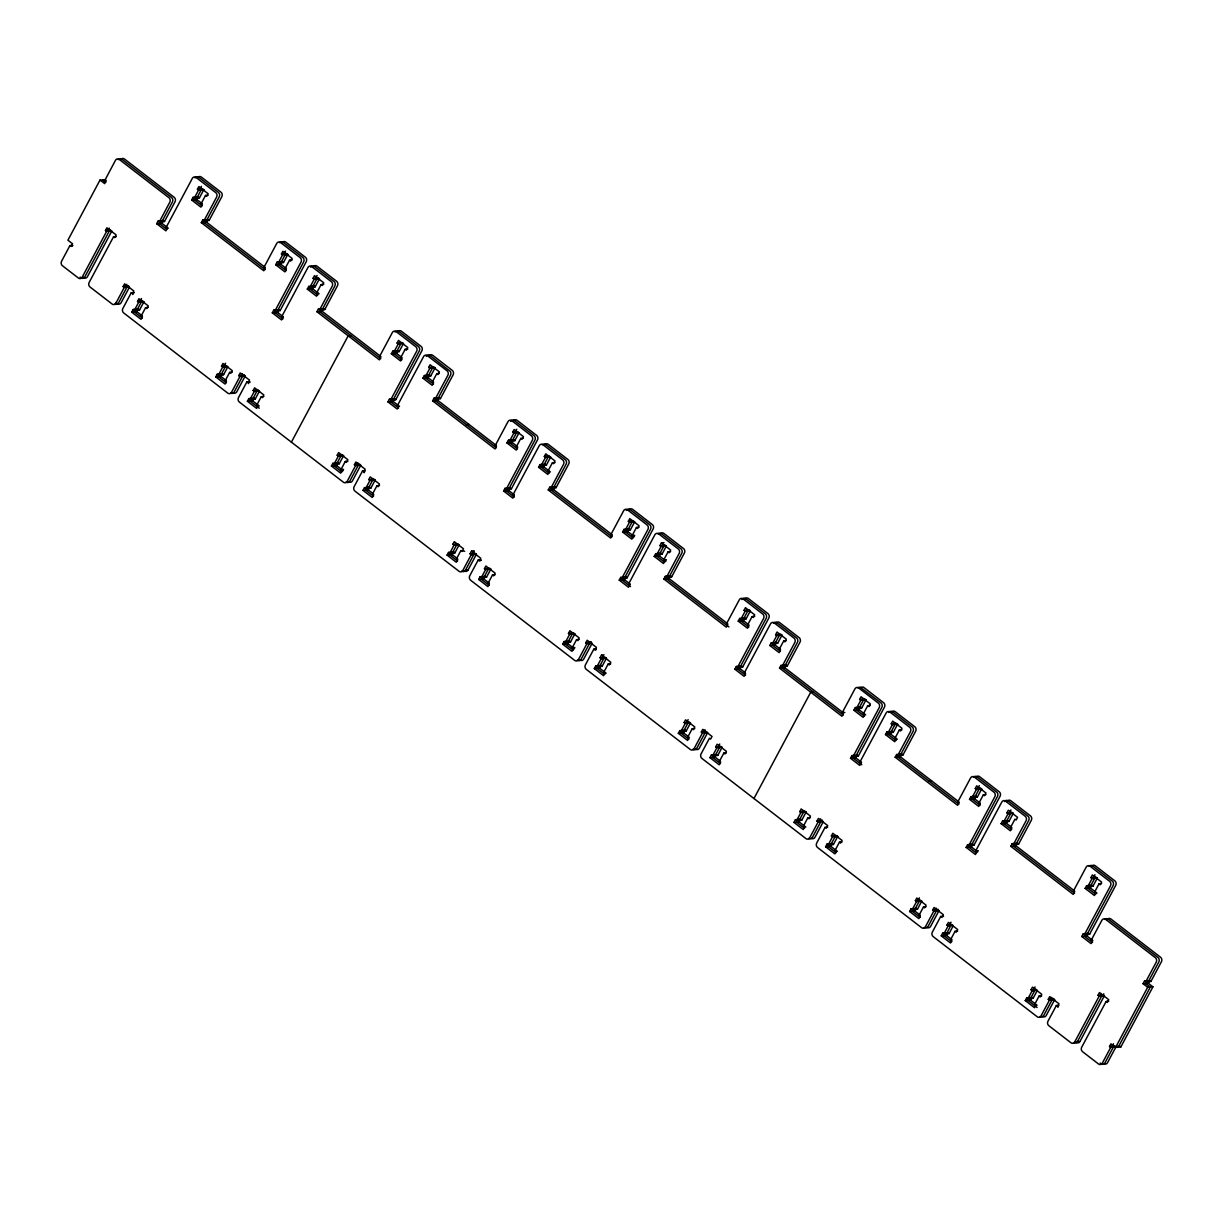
<?xml version="1.0" encoding="UTF-8"?>
<svg xmlns="http://www.w3.org/2000/svg" width="1223" height="1223" viewBox="0 0 1223 1223"><rect width="100%" height="100%" fill="white"/><g stroke="black" fill="none" stroke-linecap="round" stroke-linejoin="round"><path stroke-width="1.5" d="M958.908 804.123L897.774 757.006L899.211 754.316L900.357 755.202L913.184 731.186A3.226 2.721 85.3 0 0 913.428 730.314L913.321 728.679A3.226 2.721 85.3 0 0 912.19 726.951L892.53 711.801A3.226 2.721 85.3 0 0 888.907 712.489M105.82 180.087L100.011 180.071L67.907 240.197L72.539 243.759L71.102 246.465L69.94 245.563L61.563 261.263A3.226 2.721 85.3 0 0 62.434 265.743L78.425 278.064A3.226 2.721 85.3 0 0 82.186 277.162L106.615 231.392L111.843 230.964L87.399 276.719A3.226 2.721 85.3 0 1 83.653 277.636L82.644 276.872M103.894 182.151L115.466 160.32A3.226 2.721 85.3 0 1 119.212 159.403L168.942 197.713A3.226 2.721 85.3 0 1 169.814 202.192L159.28 221.929L158.119 221.042L156.682 223.733L165.931 230.857L167.368 228.166L166.206 227.279L192.332 178.359A3.226 2.721 85.3 0 1 196.077 177.457L215.737 192.607A3.226 2.721 85.3 0 1 216.609 197.071L203.92 220.859L202.758 219.972L201.321 222.662L263.771 270.772L265.208 268.082L264.046 267.18L276.75 243.408A3.226 2.721 85.3 0 1 280.495 242.49L300.155 257.64A3.226 2.721 85.3 0 1 301.026 262.119L274.915 311.024L273.753 310.138L272.316 312.828L281.565 319.952L283.002 317.261L281.856 316.375L307.967 267.455A3.226 2.721 85.3 0 1 311.712 266.553L331.372 281.703A3.226 2.721 85.3 0 1 332.243 286.167L319.555 309.954L318.393 309.067L316.956 311.758L379.405 359.868L380.842 357.177L379.68 356.275L392.384 332.503A3.226 2.721 85.3 0 1 396.13 331.586L415.789 346.736A3.226 2.721 85.3 0 1 416.661 351.215L390.55 400.12L389.403 399.233L387.966 401.924L397.215 409.048L398.652 406.357L397.49 405.47L423.601 356.55A3.226 2.721 85.3 0 1 427.362 355.648L447.022 370.798A3.226 2.721 85.3 0 1 447.893 375.262L435.189 399.05L434.043 398.163L432.606 400.854L495.04 448.963L496.477 446.273L495.33 445.371L508.019 421.599A3.226 2.721 85.3 0 1 511.78 420.681L531.439 435.831A3.226 2.721 85.3 0 1 532.311 440.311L506.2 489.215L505.038 488.329L503.601 491.019L512.85 498.143L514.287 495.453L513.125 494.566L539.251 445.646A3.226 2.721 85.3 0 1 542.997 444.744L562.656 459.894A3.226 2.721 85.3 0 1 563.528 464.358L550.839 488.145L549.677 487.243L548.24 489.949L610.69 538.059L612.127 535.368L610.965 534.466L623.669 510.694A3.226 2.721 85.3 0 1 627.414 509.777L647.074 524.927A3.226 2.721 85.3 0 1 647.945 529.406L621.834 578.311L620.673 577.424L619.235 580.115L628.484 587.239L629.921 584.548L628.775 583.646L654.886 534.741A3.226 2.721 85.3 0 1 658.631 533.84L678.291 548.974A3.226 2.721 85.3 0 1 679.162 553.453L666.474 577.241L665.312 576.339L663.875 579.029L726.324 627.154L727.761 624.449L726.6 623.562L739.304 599.79A3.226 2.721 85.3 0 1 743.049 598.873L762.709 614.022A3.226 2.721 85.3 0 1 763.58 618.486L737.469 667.406L736.322 666.504L734.87 669.21L744.134 676.334L745.571 673.644L744.41 672.742L770.521 623.837A3.226 2.721 85.3 0 1 774.281 622.935L793.941 638.07A3.226 2.721 85.3 0 1 794.812 642.549L782.109 666.336L780.962 665.434L779.51 668.125L841.959 716.25L843.396 713.544L842.25 712.657L854.938 688.885A3.226 2.721 85.3 0 1 858.699 687.968L878.343 703.118A3.226 2.721 85.3 0 1 879.23 707.582L853.104 756.502L851.957 755.6L850.52 758.291L859.769 765.43L861.206 762.739L860.044 761.837L886.171 712.933A3.226 2.721 85.3 0 1 889.916 712.031L909.576 727.165A3.226 2.721 85.3 0 1 910.447 731.644L897.743 755.432L896.597 754.53L895.16 757.22L957.609 805.33L959.046 802.64L957.884 801.753L970.588 777.966A3.226 2.721 85.3 0 1 974.334 777.064L993.993 792.214A3.226 2.721 85.3 0 1 994.865 796.677L968.754 845.597L967.592 844.696L966.155 847.386L975.404 854.525L976.841 851.835L975.694 850.933L1001.805 802.028A3.226 2.721 85.3 0 1 1005.551 801.111L1025.21 816.261A3.226 2.721 85.3 0 1 1026.082 820.74L1013.393 844.512L1012.231 843.625L1010.794 846.316L1073.244 894.426L1074.681 891.735L1073.519 890.848L1086.223 867.061A3.226 2.721 85.3 0 1 1089.968 866.159L1109.628 881.309A3.226 2.721 85.3 0 1 1110.499 885.773L1084.388 934.693L1083.242 933.791L1081.789 936.482L1091.054 943.621L1092.491 940.915L1091.329 940.028L1101.877 920.292A3.226 2.721 85.3 0 1 1105.623 919.375L1155.338 957.685A3.226 2.721 85.3 0 1 1156.224 962.165L1145.676 981.901L1144.514 981.014L1143.077 983.705L1147.709 987.267L1152.937 986.839L1120.834 1046.964L1115.605 1047.392L1110.973 1043.831L1109.536 1046.521L1110.698 1047.408L1115.926 1046.98L1107.534 1062.68A3.226 2.721 85.3 0 1 1103.788 1063.597M72.035 246.327L72.769 245.517M106.615 231.392L105.468 230.505L106.905 227.814L116.154 234.938L114.717 237.629L113.556 236.742L89.126 282.498A3.226 2.721 85.3 0 0 89.998 286.977L112.164 304.053A3.226 2.721 85.3 0 0 115.91 303.151L124.287 287.436L129.516 287.008L121.123 302.708A3.226 2.721 85.3 0 1 117.377 303.625L116.002 302.555M109.244 228.089L108.067 230.291L109.229 231.178L84.784 276.948A3.226 2.721 85.3 0 1 81.039 277.85L80.045 277.086M124.287 287.436L123.141 286.549L124.578 283.858L133.827 290.982L132.39 293.673L131.228 292.786L122.85 308.486A3.226 2.721 85.3 0 0 123.722 312.966L227.799 393.149A3.226 2.721 85.3 0 0 231.544 392.231L239.937 376.531L245.15 376.103L236.773 391.803A3.226 2.721 85.3 0 1 233.012 392.721M126.825 284.317L125.755 286.335L126.902 287.222L118.524 302.922A3.226 2.721 85.3 0 1 114.977 303.992M123.141 286.549L128.629 285.616M156.682 223.733L161.895 223.305L163.332 220.599L164.493 221.501L175.042 201.749A3.226 2.721 85.3 0 0 174.155 197.285L124.44 158.975A3.226 2.721 85.3 0 0 120.832 159.647M132.787 294.529L133.918 292.618M131.748 312.186L133.185 309.495L138.413 309.067L139.575 309.954L143.886 301.882L142.724 300.98L137.511 301.424L138.948 298.718L148.197 305.857L146.76 308.548L145.598 307.661L141.287 315.733L142.449 316.619L141.012 319.31L131.748 312.186L136.976 311.758L142.265 315.824M191.644 200.006L193.081 197.316L198.309 196.888L199.471 197.774L203.782 189.703L202.621 188.816L197.407 189.244L198.845 186.553L208.093 193.677L206.656 196.368L205.495 195.481L201.184 203.553L202.345 204.44L200.908 207.146L191.644 200.006L196.872 199.578L202.162 203.645M133.185 309.495L134.347 310.382L138.658 302.31L143.886 301.882M193.081 197.316L194.243 198.202L198.554 190.131L203.782 189.703M141.547 298.504L140.11 301.194L141.272 302.096L136.961 310.168L135.799 309.281L134.362 311.972L142.296 318.072M201.443 186.339L200.006 189.03L201.168 189.917L196.857 197.988L195.695 197.102L194.258 199.792L202.192 205.907M136.976 311.758L138.413 309.067M196.872 199.578L198.309 196.888M201.321 222.662L206.534 222.219L207.971 219.529L209.133 220.43L221.837 196.643A3.226 2.721 85.3 0 0 220.95 192.164L201.291 177.029A3.226 2.721 85.3 0 0 197.545 177.931M215.783 376.929L217.22 374.238L222.448 373.81L223.595 374.697L227.906 366.625L222.693 367.053L221.531 366.166L222.968 363.46L232.217 370.6L230.78 373.29L229.634 372.404L225.322 380.475L226.469 381.362L225.032 384.053L215.783 376.929L221.011 376.501L226.286 380.567M275.679 264.749L277.117 262.058L282.345 261.63L283.491 262.517L287.802 254.445L286.656 253.558L281.428 253.987L282.865 251.296L292.114 258.42L290.677 261.111L289.53 260.224L285.219 268.296L286.365 269.182L284.928 271.888L275.679 264.749L280.908 264.321L286.182 268.387M217.22 374.238L218.382 375.125L222.693 367.053M277.117 262.058L278.278 262.945L282.589 254.873L287.802 254.445M225.582 363.246L224.145 365.937L225.307 366.839L220.996 374.911L219.834 374.024L218.397 376.715L226.331 382.814M285.479 251.082L284.042 253.773L285.204 254.659L280.893 262.731L279.731 261.844L278.294 264.535L286.228 270.65M221.011 376.501L222.448 373.81M280.908 264.321L282.345 261.63M239.937 376.531L238.775 375.644L240.212 372.954L249.461 380.078L248.024 382.768L246.878 381.882L238.485 397.582A3.226 2.721 85.3 0 0 239.356 402.061L343.434 482.244A3.226 2.721 85.3 0 0 347.194 481.327L355.572 465.627L360.8 465.199L352.407 480.899A3.226 2.721 85.3 0 1 348.662 481.816M242.383 373.581L241.39 375.43L242.551 376.317L234.159 392.017A3.226 2.721 85.3 0 1 230.627 393.087M238.775 375.644L244.172 374.88M272.316 312.828L277.545 312.4L278.982 309.694L280.128 310.596L306.254 261.676A3.226 2.721 85.3 0 0 305.368 257.212L285.708 242.062A3.226 2.721 85.3 0 0 282.1 242.735M248.437 383.625L249.477 381.668L250.134 382.172M247.398 401.282L248.835 398.591L254.048 398.163L255.21 399.05L259.521 390.963L254.308 391.406L253.146 390.519L254.583 387.813L263.832 394.953L262.395 397.643L261.233 396.741L256.922 404.828L258.084 405.715L256.647 408.406L247.398 401.282L252.611 400.854L259.23 405.944M307.294 289.102L308.731 286.411L313.944 285.983L315.106 286.87L319.417 278.798L318.255 277.911L313.042 278.34L314.479 275.649L323.728 282.773L322.291 285.463L321.129 284.577L316.818 292.649L317.98 293.535L316.543 296.226L307.294 289.102L312.507 288.674L319.111 293.765M248.835 398.591L249.981 399.478L254.308 391.406M308.731 286.411L309.878 287.298L314.204 279.226L319.417 278.798M317.093 275.435L315.656 278.125L316.803 279.012L312.492 287.084L311.345 286.197L309.893 288.888L317.827 295.003M252.611 400.854L254.048 398.163M312.507 288.674L313.944 285.983M316.956 311.758L322.184 311.315L323.621 308.624L324.768 309.526L337.472 285.739A3.226 2.721 85.3 0 0 336.6 281.259L316.94 266.125A3.226 2.721 85.3 0 0 313.18 267.027M291.395 442.145L348.188 335.805L350.787 335.591M331.433 466.024L332.87 463.334L338.083 462.89L339.245 463.792L343.556 455.705L342.394 454.818L337.181 455.246L338.618 452.556L347.867 459.695L346.43 462.386L345.268 461.484L340.957 469.571L342.119 470.458L340.682 473.148L331.433 466.024L336.646 465.596L343.25 470.687M391.314 353.844L392.766 351.154L397.979 350.726L399.141 351.613L403.452 343.541L402.291 342.639L397.078 343.082L398.515 340.391L407.763 347.515L406.326 350.206L405.165 349.319L400.854 357.391L402.015 358.278L400.578 360.968L391.314 353.844L396.542 353.416L401.832 357.483M332.87 463.334L334.017 464.22L338.328 456.148L343.556 455.705M392.766 351.154L393.913 352.041L398.224 343.969L403.452 343.541M336.646 465.596L338.083 462.89M396.542 353.416L397.979 350.726M355.572 465.627L354.41 464.74L355.847 462.049L365.111 469.173L363.674 471.864L362.512 470.977L354.12 486.678A3.226 2.721 85.3 0 0 355.006 491.157L459.084 571.34A3.226 2.721 85.3 0 0 462.829 570.422L471.207 554.722L476.435 554.294L468.042 569.994A3.226 2.721 85.3 0 1 464.297 570.912M357.926 462.844L357.024 464.526L358.186 465.413L349.793 481.113A3.226 2.721 85.3 0 1 346.048 482.03M354.41 464.74L359.73 464.144M387.966 401.924L393.179 401.48L394.616 398.79L395.778 399.692L421.889 350.772A3.226 2.721 85.3 0 0 421.018 346.308L401.358 331.158A3.226 2.721 85.3 0 0 397.597 332.075M364.072 472.72L365.127 470.763L362.512 470.977M363.032 490.377L364.469 487.687L369.698 487.243L370.844 488.145L375.155 480.058L374.009 479.171L368.78 479.599L370.217 476.909L379.466 484.048L378.029 486.739L376.883 485.837L372.572 493.924L373.718 494.811L372.281 497.501L363.032 490.377L368.261 489.949L373.535 494.016M422.929 378.197L424.366 375.507L429.594 375.079L430.741 375.965L435.052 367.894L433.905 366.992L428.677 367.435L430.114 364.744L439.363 371.868L437.926 374.559L436.779 373.672L432.468 381.744L433.615 382.631L432.178 385.321L422.929 378.197L428.157 377.769L433.431 381.836M364.469 487.687L365.631 488.573L369.942 480.501L375.155 480.058M424.366 375.507L425.528 376.394L429.839 368.322L435.052 367.894M368.261 489.949L369.698 487.243M428.157 377.769L429.594 375.079M432.606 400.854L437.819 400.41L439.256 397.72L440.418 398.622L453.106 374.834A3.226 2.721 85.3 0 0 452.235 370.355L432.575 355.22A3.226 2.721 85.3 0 0 428.83 356.122M447.068 555.12L448.505 552.429L453.718 551.986L454.88 552.888L459.191 544.801L458.029 543.914L452.816 544.342L454.253 541.651L463.502 548.791L462.065 551.481L460.903 550.579L456.592 558.666L457.754 559.553L456.317 562.244L447.068 555.12L452.281 554.692L457.57 558.758M506.964 442.94L508.401 440.249L513.614 439.821L514.776 440.708L519.087 432.636L513.874 433.064L512.712 432.178L514.149 429.487L523.398 436.611L521.961 439.302L520.799 438.415L516.488 446.487L517.65 447.373L516.213 450.064L506.964 442.94L512.177 442.512L517.467 446.578M448.505 552.429L449.667 553.316L453.978 545.244L459.191 544.801M508.401 440.249L509.548 441.136L513.874 433.064M516.763 429.258L515.326 431.964L512.712 432.178M452.281 554.692L453.718 551.986M512.177 442.512L513.614 439.821M471.207 554.722L470.06 553.836L471.497 551.145L474.111 550.931M473.928 551.267L472.674 553.622L473.821 554.508L465.443 570.208A3.226 2.721 85.3 0 1 461.683 571.126M503.601 491.019L508.814 490.576L510.251 487.885L511.413 488.787L537.524 439.867A3.226 2.721 85.3 0 0 536.652 435.403L516.993 420.253A3.226 2.721 85.3 0 0 513.247 421.155M481.266 560.241L478.147 560.073L469.77 575.773A3.226 2.721 85.3 0 0 470.641 580.252L574.718 660.435A3.226 2.721 85.3 0 0 578.464 659.518L586.857 643.818L592.07 643.39L583.692 659.09A3.226 2.721 85.3 0 1 579.931 660.007M480.242 560.837L480.761 559.859M478.667 579.473L480.104 576.782L485.332 576.339L486.494 577.241L490.805 569.154L489.643 568.267L484.43 568.695L485.867 566.004L495.116 573.144L493.679 575.834L492.517 574.932L488.206 583.019L489.368 583.906L487.931 586.597L478.667 579.473L483.895 579.045L489.185 583.111M538.563 467.293L540 464.602L545.229 464.174L546.391 465.061L550.702 456.989L545.473 457.417L544.327 456.531L545.764 453.84L555.013 460.964L553.576 463.655L552.414 462.768L548.103 470.84L549.265 471.726L547.828 474.417L538.563 467.293L543.792 466.865L550.396 471.956M480.104 576.782L481.266 577.669L485.577 569.597L490.805 569.154M540 464.602L541.162 465.489L545.473 457.417M483.895 579.045L485.332 576.339M543.792 466.865L545.229 464.174M548.24 489.949L553.453 489.506L554.89 486.815L556.052 487.702L568.756 463.93A3.226 2.721 85.3 0 0 567.869 459.451L548.21 444.301A3.226 2.721 85.3 0 0 544.954 444.545M562.702 644.215L564.139 641.525L569.368 641.081L570.514 641.983L574.825 633.896L573.679 633.01L568.45 633.438L569.887 630.747L579.136 637.871L577.699 640.577L576.553 639.675L572.242 647.762L573.388 648.649L571.951 651.339L562.702 644.215L567.931 643.772L574.535 648.863M622.599 532.036L624.036 529.345L629.264 528.917L630.411 529.804L634.722 521.732L629.509 522.16L628.347 521.273L629.784 518.583L639.033 525.707L637.596 528.397L636.449 527.51L632.138 535.582L633.285 536.469L631.848 539.16L622.599 532.036L627.827 531.608L634.431 536.698M564.139 641.525L565.301 642.411L569.612 634.34L574.825 633.896M624.036 529.345L625.198 530.232L629.509 522.16M567.931 643.772L569.368 641.081M627.827 531.608L629.264 528.917M586.857 643.818L585.695 642.931L587.132 640.24L596.381 647.364L594.944 650.055L593.797 649.168L585.404 664.869A3.226 2.721 85.3 0 0 586.276 669.348L690.353 749.531A3.226 2.721 85.3 0 0 694.114 748.614L702.491 732.913L707.72 732.485L699.327 748.186A3.226 2.721 85.3 0 1 695.581 749.087M588.936 641.54L588.309 642.717L589.471 643.604L581.078 659.304A3.226 2.721 85.3 0 1 577.332 660.221M585.695 642.931L591.275 641.815M619.235 580.115L624.464 579.671L625.901 576.981L627.047 577.868L653.174 528.963A3.226 2.721 85.3 0 0 652.287 524.499L632.627 509.349A3.226 2.721 85.3 0 0 628.882 510.251M595.876 649.933L596.396 648.954L593.797 649.168M610.766 663.814L608.152 664.028L603.841 672.115L605.003 673.002L603.566 675.692L594.317 668.568L595.754 665.878L600.967 665.434L602.129 666.336L606.44 658.249L605.278 657.363L600.065 657.791L601.502 655.1L604.116 654.886M670.663 551.634L668.048 551.863L663.737 559.935L664.899 560.822L663.462 563.513L654.213 556.389L655.65 553.698L660.863 553.27L662.025 554.157L666.336 546.085L665.174 545.183L659.961 545.626L661.398 542.92L664.013 542.706M595.754 665.878L596.9 666.764L601.212 658.693L606.44 658.249M655.65 553.698L656.797 554.585L661.108 546.513L666.336 546.085M594.317 668.568L599.53 668.125L600.967 665.434M654.213 556.389L659.426 555.961L660.863 553.27M663.875 579.029L669.103 578.601L670.54 575.911L671.687 576.797L684.391 553.025A3.226 2.721 85.3 0 0 683.519 548.546L663.86 533.396A3.226 2.721 85.3 0 0 660.405 533.855M678.337 733.311L679.774 730.62L685.002 730.177L686.164 731.079L690.475 722.992L689.313 722.105L684.1 722.533L685.537 719.843L694.786 726.966L693.349 729.672L692.187 728.77L687.876 736.858L689.038 737.744L687.601 740.435L678.337 733.311L683.565 732.867L688.855 736.949M738.233 621.131L739.67 618.441L744.899 618.012L746.061 618.899L750.372 610.827L749.21 609.925L743.997 610.369L745.434 607.663L754.683 614.802L753.246 617.493L752.084 616.606L747.773 624.678L748.935 625.564L747.498 628.255L738.233 621.131L743.462 620.703L748.751 624.77M679.774 730.62L680.936 731.507L685.247 723.435L690.475 722.992M739.67 618.441L740.832 619.327L745.143 611.255L750.372 610.827M688.136 719.628L686.699 722.319L687.861 723.206L683.55 731.293L682.388 730.391L680.951 733.097L688.885 739.196M683.565 732.867L685.002 730.177M743.462 620.703L744.899 618.012M702.491 732.913L701.329 732.027L702.766 729.336L712.031 736.46L710.594 739.151L709.432 738.264L701.039 753.964A3.226 2.721 85.3 0 0 701.926 758.443L806.003 838.626A3.226 2.721 85.3 0 0 809.748 837.709L818.126 822.009L823.354 821.581L814.961 837.281A3.226 2.721 85.3 0 1 811.43 838.336M705.029 729.779L703.944 731.797L705.105 732.699L696.713 748.4A3.226 2.721 85.3 0 1 692.967 749.317M734.87 669.21L740.098 668.767L741.535 666.076L742.697 666.963L768.808 618.058A3.226 2.721 85.3 0 0 767.937 613.579L748.277 598.444A3.226 2.721 85.3 0 0 744.517 599.346M709.952 757.664L711.389 754.973L716.617 754.53L717.763 755.432L722.074 747.345L720.928 746.458L715.7 746.886L717.137 744.196L726.386 751.319L724.949 754.01L723.802 753.123L719.491 761.21L720.637 762.097L719.2 764.788L709.952 757.664L715.18 757.22L720.454 761.302M769.848 645.484L771.285 642.794L776.513 642.365L777.66 643.252L781.971 635.18L780.824 634.278L775.596 634.722L777.033 632.016L786.282 639.155L784.845 641.846L783.698 640.959L779.387 649.031L780.534 649.917L779.097 652.608L769.848 645.484L775.076 645.056L780.35 649.123M711.389 754.973L712.55 755.86L716.861 747.788L722.074 747.345M771.285 642.794L772.447 643.68L776.758 635.608L781.971 635.18M719.751 743.981L718.314 746.672L719.476 747.559L715.149 755.646L712.55 755.86M715.18 757.22L716.617 754.53M775.076 645.056L776.513 642.365M779.51 668.125L784.738 667.697L786.175 665.006L787.337 665.893L800.025 642.121A3.226 2.721 85.3 0 0 799.154 637.642L779.494 622.492A3.226 2.721 85.3 0 0 775.886 623.164M753.964 798.527L810.742 692.187L813.356 691.973M793.987 822.406L795.424 819.716L800.637 819.272L801.799 820.159L806.11 812.087L804.948 811.201L799.735 811.629L801.172 808.938L810.421 816.062L808.984 818.753L807.822 817.866L803.511 825.938L804.673 826.84L803.236 829.53L793.987 822.406L799.2 821.963L805.819 827.054M853.883 710.227L855.32 707.536L860.533 707.108L861.695 707.995L866.006 699.908L864.844 699.021L859.631 699.464L861.068 696.758L870.317 703.898L868.88 706.588L867.719 705.686L863.407 713.773L864.569 714.66L863.132 717.351L853.883 710.227L859.096 709.799L865.716 714.889M795.424 819.716L796.57 820.602L800.897 812.515L806.11 812.087M855.32 707.536L856.467 708.423L860.793 700.351L866.006 699.908M799.2 821.963L800.637 819.272M859.096 709.799L860.533 707.108M818.126 822.009L816.979 821.122L818.416 818.416L827.665 825.556L826.228 828.246L825.066 827.36L816.689 843.06A3.226 2.721 85.3 0 0 817.56 847.524L921.638 927.722A3.226 2.721 85.3 0 0 925.383 926.805L933.776 911.104L938.989 910.661L930.611 926.377A3.226 2.721 85.3 0 1 926.851 927.279M820.664 818.875L819.593 820.893L820.74 821.795L812.362 837.495A3.226 2.721 85.3 0 1 808.602 838.412M816.979 821.122L822.467 820.174M850.52 758.291L855.733 757.863L857.17 755.172L858.332 756.059L884.443 707.154A3.226 2.721 85.3 0 0 883.572 702.675L863.912 687.54A3.226 2.721 85.3 0 0 860.457 687.983M825.586 846.759L827.023 844.053L832.251 843.625L833.413 844.512L837.724 836.44L836.563 835.554L831.35 835.982L832.787 833.291L842.035 840.415L840.598 843.106L839.437 842.219L835.126 850.291L836.287 851.193L834.85 853.883L825.586 846.759L830.814 846.316L837.419 851.407M885.483 734.58L886.92 731.889L892.148 731.446L893.31 732.348L897.621 724.261L896.459 723.374L891.231 723.802L892.683 721.111L901.932 728.251L900.495 730.941L899.333 730.039L895.022 738.126L896.184 739.013L894.732 741.704L885.483 734.58L890.711 734.152L897.315 739.242M827.023 844.053L828.185 844.955L832.496 836.868L837.724 836.44M886.92 731.889L888.081 732.776L892.393 724.704L897.621 724.261M830.814 846.316L832.251 843.625M890.711 734.152L892.148 731.446M895.16 757.22L900.373 756.792L901.81 754.102L902.971 754.988L915.675 731.216A3.226 2.721 85.3 0 0 914.789 726.737L895.129 711.587A3.226 2.721 85.3 0 0 891.384 712.505M909.622 911.502L911.059 908.796L916.287 908.368L917.433 909.255L921.745 901.183L920.598 900.296L915.37 900.724L916.807 898.034L926.056 905.158L924.619 907.848L923.472 906.962L919.161 915.033L920.308 915.935L918.87 918.626L909.622 911.502L914.85 911.059L920.124 915.14M969.518 799.322L970.955 796.632L976.183 796.188L977.33 797.09L981.641 789.003L980.494 788.116L975.266 788.545L976.703 785.854L985.952 792.993L984.515 795.684L983.368 794.782L979.057 802.869L980.204 803.756L978.767 806.446L969.518 799.322L974.746 798.894L980.02 802.961M911.059 908.796L912.22 909.698L916.531 901.611L921.745 901.183M970.955 796.632L972.117 797.518L976.428 789.447L981.641 789.003M919.421 897.82L917.984 900.51L919.146 901.397L914.835 909.484L913.673 908.582L912.236 911.273L920.17 917.388M979.317 785.64L977.88 788.331L979.042 789.232L974.731 797.304L973.569 796.418L972.132 799.108L980.066 805.208M914.85 911.059L916.287 908.368M974.746 798.894L976.183 796.188M933.776 911.104L932.614 910.218L934.051 907.512L943.3 914.651L941.863 917.342L940.716 916.44L932.323 932.155A3.226 2.721 85.3 0 0 933.195 936.619L1037.272 1016.817A3.226 2.721 85.3 0 0 1041.033 1015.9L1049.41 1000.2L1054.639 999.757L1046.246 1015.472A3.226 2.721 85.3 0 1 1042.5 1016.374M936.207 908.139L935.228 909.988L936.375 910.89L927.997 926.591A3.226 2.721 85.3 0 1 924.252 927.493M932.614 910.218L938.102 909.27M966.155 847.386L971.383 846.958L972.82 844.267L973.967 845.154L1000.093 796.249A3.226 2.721 85.3 0 0 999.206 791.77L979.547 776.636A3.226 2.721 85.3 0 0 975.939 777.308M941.236 935.855L942.673 933.149L947.886 932.721L949.048 933.608L953.359 925.536L948.131 925.964L946.984 925.077L948.421 922.387L957.67 929.511L956.233 932.201L955.071 931.315L950.76 939.386L951.922 940.288L950.485 942.979L941.236 935.855L946.449 935.412L951.739 939.493M1001.133 823.675L1002.57 820.985L1007.783 820.541L1008.944 821.443L1013.255 813.356L1012.094 812.469L1006.881 812.898L1008.318 810.207L1017.567 817.346L1016.13 820.037L1014.968 819.135L1010.657 827.222L1011.818 828.109L1010.381 830.799L1001.133 823.675L1006.346 823.247L1011.635 827.314M942.673 933.149L943.82 934.051L948.131 925.964M1002.57 820.985L1003.716 821.871L1008.027 813.799L1013.255 813.356M951.035 922.173L949.598 924.863L950.745 925.75L946.434 933.837L945.272 932.935L943.835 935.626L951.769 941.741M1010.932 809.993L1009.495 812.684L1010.641 813.585L1006.33 821.657L1005.168 820.771L1003.731 823.461L1011.666 829.561M946.449 935.412L947.886 932.721M1006.346 823.247L1007.783 820.541M1010.794 846.316L1016.023 845.888L1017.46 843.197L1018.606 844.084L1031.31 820.312A3.226 2.721 85.3 0 0 1030.439 815.833L1010.779 800.683A3.226 2.721 85.3 0 0 1007.018 801.6M1025.256 1000.597L1026.693 997.892L1031.922 997.464L1033.083 998.35L1037.394 990.278L1032.166 990.706L1031.02 989.82L1032.457 987.129L1041.706 994.253L1040.269 996.944L1039.107 996.057L1034.796 1004.129L1035.957 1005.031L1034.52 1007.721L1025.256 1000.597L1030.485 1000.154L1037.089 1005.245M1085.153 888.418L1086.59 885.727L1091.818 885.284L1092.98 886.186L1097.291 878.099L1096.129 877.212L1090.916 877.64L1092.353 874.949L1101.602 882.089L1100.165 884.779L1099.003 883.877L1094.692 891.964L1095.854 892.851L1094.417 895.542L1085.153 888.418L1090.381 887.974L1096.985 893.08M1026.693 997.892L1027.855 998.794L1032.166 990.706M1086.59 885.727L1087.751 886.614L1092.063 878.542L1097.291 878.099M1035.055 986.915L1033.618 989.606L1034.78 990.492L1030.469 998.58L1029.307 997.678L1027.87 1000.368L1037.119 1007.507M1094.952 874.735L1093.515 877.426L1094.677 878.328L1090.366 886.4L1089.204 885.513L1087.767 888.204L1095.701 894.303M1030.485 1000.154L1031.922 997.464M1090.381 887.974L1091.818 885.284M1049.41 1000.2L1048.249 999.298L1049.686 996.607L1058.95 1003.747L1057.513 1006.437L1056.351 1005.535L1047.958 1021.251A3.226 2.721 85.3 0 0 1048.845 1025.715L1070.996 1042.791A3.226 2.721 85.3 0 0 1074.757 1041.889L1079.97 1041.461L1104.415 995.69L1103.253 994.788L1098.04 995.232L1099.477 992.541L1108.726 999.665L1107.289 1002.356L1106.127 1001.469L1081.698 1047.24A3.226 2.721 85.3 0 0 1082.569 1051.704L1098.56 1064.025A3.226 2.721 85.3 0 0 1102.32 1063.123L1110.698 1047.408M1051.765 997.402L1050.863 999.084L1052.025 999.986L1043.632 1015.686A3.226 2.721 85.3 0 1 1039.886 1016.588M1048.249 999.298L1053.66 998.534M1081.789 936.482L1087.018 936.054L1088.455 933.363L1089.617 934.25L1115.728 885.345A3.226 2.721 85.3 0 0 1114.856 880.866L1095.197 865.731A3.226 2.721 85.3 0 0 1091.573 866.404M1057.91 1007.293L1058.43 1006.3M1074.757 1041.889L1099.187 996.118L1104.415 995.69M1101.357 993.672L1100.639 995.018L1101.801 995.904L1077.371 1041.675A3.226 2.721 85.3 0 1 1073.611 1042.577M1103.253 994.788L1103.788 993.779M1113.496 1043.785L1112.15 1046.307L1113.312 1047.194L1104.919 1062.909A3.226 2.721 85.3 0 1 1101.174 1063.811L1100.18 1063.047M1143.077 983.705L1148.305 983.277L1149.742 980.586L1150.904 981.473L1161.437 961.737A3.226 2.721 85.3 0 0 1160.566 957.257L1110.836 918.947A3.226 2.721 85.3 0 0 1107.09 919.849M1115.605 1047.392L1147.709 987.267M398.667 407.947L390.565 401.71L392.002 399.004L393.164 399.906L419.275 351.001A3.226 2.721 85.3 0 0 418.404 346.522L398.744 331.372A3.226 2.721 85.3 0 0 396.971 330.852L395.686 331.418A3.226 2.721 85.3 0 0 395.136 332.044M517.925 431.734L515.326 431.964L516.473 432.85L512.162 440.922L509.548 441.136M514.776 440.708L511.015 440.035L509.578 442.726L517.497 448.841M454.88 552.888L449.667 553.316M777.66 643.252L772.447 643.68M717.763 755.432L714.003 754.744L712.566 757.45L720.5 763.549M205.495 195.481L208.109 195.267M194.243 198.202L199.471 197.774M158.119 221.042L163.332 220.599M159.28 221.929L164.493 221.501M202.758 219.972L207.971 219.529M203.92 220.859L209.133 220.43M105.468 230.505L110.682 230.062M113.556 236.742L116.307 236.635M69.94 245.563L72.554 245.349M289.53 260.224L292.144 260.01M278.278 262.945L283.491 262.517M131.228 292.786L133.842 292.572M321.129 284.577L323.743 284.363M309.878 287.298L315.106 286.87M145.598 307.661L148.212 307.432M134.347 310.382L139.575 309.954M273.753 310.138L278.982 309.694M274.915 311.024L280.128 310.596M318.393 309.067L323.621 308.624M319.555 309.954L324.768 309.526M405.165 349.319L407.779 349.105M221.531 366.166L226.759 365.723M393.913 352.041L399.141 351.613M229.634 372.404L232.248 372.174M218.382 375.125L223.595 374.697M246.878 381.882L249.477 381.668M436.779 373.672L439.378 373.458M253.146 390.519L258.359 390.076M425.528 376.394L430.741 375.965M261.233 396.741L263.847 396.527M249.981 399.478L255.21 399.05M389.403 399.233L394.616 398.79M390.55 400.12L395.778 399.692M434.043 398.163L439.256 397.72M435.189 399.05L440.418 398.622M466.437 424.687L469.036 424.473M520.799 438.415L523.413 438.201M345.268 461.484L347.882 461.27M334.017 464.22L339.245 463.792M340.957 469.571L343.571 469.357M544.327 456.531L549.54 456.087M552.414 462.768L555.028 462.539M541.162 465.489L546.391 465.061M376.883 485.837L379.482 485.623M365.631 488.573L370.844 488.145M505.038 488.329L510.251 487.885M506.2 489.215L511.413 488.787M549.677 487.243L554.89 486.815M550.839 488.145L556.052 487.702M628.347 521.273L633.575 520.83M636.449 527.51L639.063 527.281M625.198 530.232L630.411 529.804M632.138 535.582L634.737 535.368M460.903 550.579L464.679 551.252M470.06 553.836L475.273 553.392L476.359 554.233M465.443 570.208L468.042 569.994M656.797 554.585L662.025 554.157M663.737 559.935L666.352 559.721M492.517 574.932L495.132 574.718M481.266 577.669L486.494 577.241M620.673 577.424L625.901 576.981M621.834 578.311L627.047 577.868M665.312 576.339L670.54 575.911M666.474 577.241L671.687 576.797M752.084 616.606L754.698 616.377M740.832 619.327L746.061 618.899M576.553 639.675L579.167 639.461M565.301 642.411L570.514 641.983M572.242 647.762L574.841 647.533M783.698 640.959L786.297 640.73M596.9 666.764L602.129 666.336M736.322 666.504L741.535 666.076M737.469 667.406L742.697 666.963M780.962 665.434L786.175 665.006M782.109 666.336L787.337 665.893M867.719 705.686L870.333 705.472M856.467 708.423L861.695 707.995M842.25 712.657L844.848 712.443M692.187 728.77L694.802 728.556M680.936 731.507L686.164 731.079M701.329 732.027L706.558 731.583M899.333 730.039L901.947 729.825M888.081 732.776L893.31 732.348M723.802 753.123L726.401 752.909M851.957 755.6L857.17 755.172M853.104 756.502L858.332 756.059M896.597 754.53L901.81 754.102M897.743 755.432L902.971 754.988M928.991 781.069L931.605 780.855M983.368 794.782L985.967 794.568M972.117 797.518L977.33 797.09M807.822 817.866L810.436 817.652M796.57 820.602L801.799 820.159M825.066 827.36L827.681 827.13M1003.716 821.871L1008.944 821.443M839.437 842.219L842.051 842.005M828.185 844.955L833.413 844.512M967.592 844.696L972.82 844.267M968.754 845.597L973.967 845.154M1012.231 843.625L1017.46 843.197M1013.393 844.512L1018.606 844.084M975.694 850.933L978.293 850.719M1099.003 883.877L1101.617 883.663M1087.751 886.614L1092.98 886.186M923.472 906.962L926.086 906.747M912.22 909.698L917.433 909.255M940.716 916.44L943.545 916.394M946.984 925.077L952.197 924.649M955.071 931.315L957.685 931.1M943.82 934.051L949.048 933.608M1083.242 933.791L1088.455 933.363M1084.388 934.693L1089.617 934.25M1031.02 989.82L1036.233 989.392M1144.514 981.014L1149.742 980.586M1145.676 981.901L1150.904 981.473M1039.107 996.057L1041.721 995.843M1027.855 998.794L1033.083 998.35M1056.351 1005.535L1058.965 1005.321M1106.127 1001.469L1108.741 1001.255M1109.536 1046.521L1114.764 1046.093M861.802 764.757L853.134 758.077L854.571 755.386L855.718 756.273L881.829 707.368A3.226 2.721 85.3 0 0 880.957 702.904L860.35 687.28A3.226 2.721 85.3 0 0 858.042 687.983M510.633 421.385A3.226 2.721 85.3 0 1 513.935 420.192L534.038 435.617A3.226 2.721 85.3 0 1 534.925 440.081L508.799 489.001L507.652 488.099L506.215 490.805L514.302 497.027M661.398 542.92L670.647 550.06L669.21 552.75L668.048 551.863M399.676 342.868L400.838 343.755L396.527 351.827L395.365 350.94L393.928 353.63L401.863 359.745M431.291 367.221L432.453 368.108L428.126 376.18L426.98 375.293L425.543 377.983L433.477 384.098M546.926 456.317L548.087 457.203L543.776 465.275L542.615 464.388L541.178 467.079L549.112 473.194M630.961 521.044L632.123 521.946L627.812 530.018L626.65 529.131L625.213 531.822L633.147 537.937M662.576 545.397L663.722 546.299L659.411 554.371L658.249 553.484L656.812 556.175L664.746 562.274M746.596 610.139L747.757 611.041L743.446 619.113L742.285 618.226L740.848 620.917L748.782 627.017M778.21 634.492L779.372 635.394L775.046 643.466L773.899 642.579L772.462 645.27L780.381 651.37M862.246 699.235L863.392 700.137L859.081 708.209L857.935 707.322L856.497 710.013L864.416 716.112M893.845 723.588L895.007 724.49L890.696 732.562L889.534 731.675L888.097 734.366L896.031 740.465M197.407 189.244L198.554 190.131M281.428 253.987L282.589 254.873M313.042 278.34L314.204 279.226M397.078 343.082L398.224 343.969M428.677 367.435L429.839 368.322M659.961 545.626L661.108 546.513M743.997 610.369L745.143 611.255M775.596 634.722L776.758 635.608M859.631 699.464L860.793 700.351M891.231 723.802L892.393 724.704M975.266 788.545L976.428 789.447M1006.881 812.898L1008.027 813.799M1090.916 877.64L1092.063 878.542M659.426 555.961L666.031 561.051M206.534 222.219L265.085 267.333M322.184 311.315L380.72 356.428M437.819 400.41L496.355 445.524M553.453 489.506L612.004 534.619M669.103 578.601L727.639 623.715M784.738 667.697L843.274 712.81M900.373 756.792L958.924 801.891M1016.023 845.888L1074.558 890.986M265.07 269.549L203.935 222.448L205.372 219.758L206.519 220.644L219.223 196.857A3.226 2.721 85.3 0 0 218.351 192.393L198.692 177.243A3.226 2.721 85.3 0 0 195.069 177.916M380.72 358.645L319.57 311.544L321.007 308.838L322.169 309.74L334.857 285.953A3.226 2.721 85.3 0 0 333.986 281.473L314.326 266.339A3.226 2.721 85.3 0 0 310.581 267.241M496.355 447.74L435.205 400.624L436.642 397.934L437.803 398.836L450.507 375.048A3.226 2.721 85.3 0 0 450.37 371.425L429.961 355.434A3.226 2.721 85.3 0 0 426.216 356.336M611.989 536.836L550.854 489.72L552.292 487.029L553.438 487.931L566.142 464.144A3.226 2.721 85.3 0 0 565.271 459.665L545.611 444.53A3.226 2.721 85.3 0 0 542.339 444.759M728.939 626.925L666.489 578.815L667.926 576.125L669.088 577.027L681.777 553.239A3.226 2.721 85.3 0 0 680.905 548.76L661.246 533.625A3.226 2.721 85.3 0 0 657.974 533.855M843.274 715.027L782.124 667.911L783.561 665.22L784.723 666.107L797.427 642.335A3.226 2.721 85.3 0 0 796.937 638.223L776.88 622.706A3.226 2.721 85.3 0 0 773.44 623.164M1074.558 893.218L1013.408 846.102L1014.845 843.411L1016.007 844.298L1028.696 820.526A3.226 2.721 85.3 0 0 1027.824 816.047L1008.165 800.897A3.226 2.721 85.3 0 0 1004.557 801.585M161.895 223.305L168.254 228.197M277.545 312.4L283.323 316.849M393.179 401.48L399.539 406.388M508.814 490.576L514.027 494.596M624.464 579.671L630.242 584.135M740.098 668.767L745.296 672.772M855.733 757.863L861.527 762.326M971.383 846.958L977.743 851.865M1087.018 936.054L1092.796 940.502M1148.305 983.277L1152.937 986.839M104.918 180.056L106.08 180.943L104.643 183.633L100.011 180.071M102.625 179.857L105.805 182.303M166.802 229.312L159.296 223.519L160.733 220.828L161.879 221.715L172.428 201.963A3.226 2.721 85.3 0 0 171.556 197.499L121.826 159.189A3.226 2.721 85.3 0 0 118.371 159.632M283.017 318.851L274.93 312.614L276.367 309.923L277.529 310.81L303.64 261.905A3.226 2.721 85.3 0 0 302.769 257.426L283.109 242.276A3.226 2.721 85.3 0 0 279.654 242.735M630.518 586.581L621.85 579.885L623.287 577.195L624.449 578.097L650.56 529.177A3.226 2.721 85.3 0 0 649.688 524.713L630.028 509.563A3.226 2.721 85.3 0 0 626.268 510.48M745.587 675.218L737.484 668.981L738.921 666.29L740.083 667.192L766.194 618.272A3.226 2.721 85.3 0 0 765.323 613.808L745.663 598.659A3.226 2.721 85.3 0 0 741.918 599.56M976.29 852.966L968.769 847.172L970.206 844.481L971.368 845.368L997.479 796.463A3.226 2.721 85.3 0 0 996.607 792L976.948 776.85A3.226 2.721 85.3 0 0 973.493 777.293M1092.506 942.505L1084.404 936.268L1085.841 933.577L1087.002 934.464L1113.113 885.559A3.226 2.721 85.3 0 0 1112.242 881.08L1092.582 865.945A3.226 2.721 85.3 0 0 1089.127 866.388M1098.04 995.232L1099.187 996.118M1119.381 1045.848L1120.834 1046.964M1116.767 1046.062L1118.219 1047.178L1150.323 987.053L1145.691 983.491L1147.128 980.8L1148.29 981.687L1158.823 961.951A3.226 2.721 85.3 0 0 1157.952 957.471L1108.237 919.161A3.226 2.721 85.3 0 0 1104.965 919.406M244.004 375.216L245.15 376.103M590.923 642.488L592.07 643.39M937.842 909.774L938.989 910.661M1053.477 998.87L1054.639 999.757M1114.979 1046.261L1115.926 1046.98M471.497 551.145L480.746 558.269L479.309 560.96L478.147 560.073M601.502 655.1L610.751 662.224L609.314 664.93L608.152 664.028M255.76 390.29L256.906 391.192L252.595 399.264L251.449 398.377L250.012 401.068L259.261 408.192M339.78 455.032L340.942 455.934L336.631 464.006L335.469 463.12L334.032 465.81L341.966 471.91M371.395 479.385L372.556 480.287L368.245 488.359L367.083 487.473L365.646 490.163L373.581 496.263M455.43 544.128L456.576 545.03L452.265 553.102L451.119 552.215L449.682 554.906L457.601 561.005M487.029 568.481L488.191 569.383L483.88 577.455L482.718 576.568L481.281 579.259L489.215 585.358M571.065 633.224L572.226 634.11L567.915 642.197L566.753 641.311L565.316 644.001L573.251 650.101M602.679 657.577L603.826 658.463L599.515 666.55L598.368 665.648L596.916 668.354L604.85 674.454M802.349 811.415L803.496 812.301L799.185 820.388L798.038 819.486L796.601 822.177L804.52 828.292M833.948 835.768L835.11 836.654L830.799 844.741L829.637 843.839L828.2 846.53L836.135 852.645M137.511 301.424L138.658 302.31M337.181 455.246L338.328 456.148M368.78 479.599L369.942 480.501M452.816 544.342L453.978 545.244M484.43 568.695L485.577 569.597M568.45 633.438L569.612 634.34M600.065 657.791L601.212 658.693M684.1 722.533L685.247 723.435M715.7 746.886L716.861 747.788M799.735 811.629L800.897 812.515M831.35 835.982L832.496 836.868M915.37 900.724L916.531 901.611M599.53 668.125L606.134 673.216M1079.97 1041.461A3.226 2.721 85.3 0 1 1076.225 1042.363"/></g></svg>
